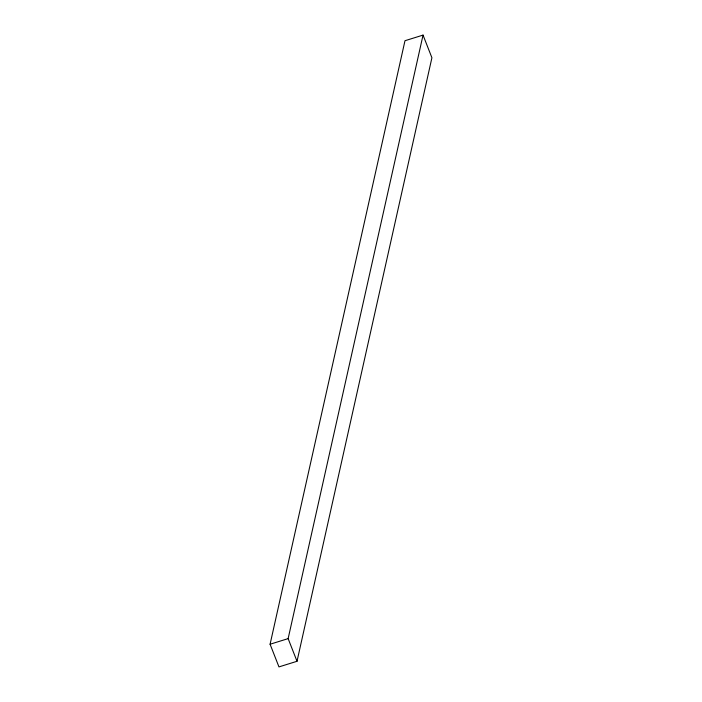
<?xml version="1.0" encoding="UTF-8"?>
<svg xmlns="http://www.w3.org/2000/svg" width="702" height="702" viewBox="0 0 702 702"><rect width="100%" height="100%" fill="white"/><g stroke="black" fill="none" stroke-linecap="round" stroke-linejoin="round"><path stroke-width="1.05" d="M270.086 644.234L404.984 40.716L423.043 35.1L431.914 57.766L297.016 661.284L278.957 666.9L270.086 644.234L288.136 638.618L423.043 35.1M288.136 638.618L297.016 661.284"/></g></svg>
